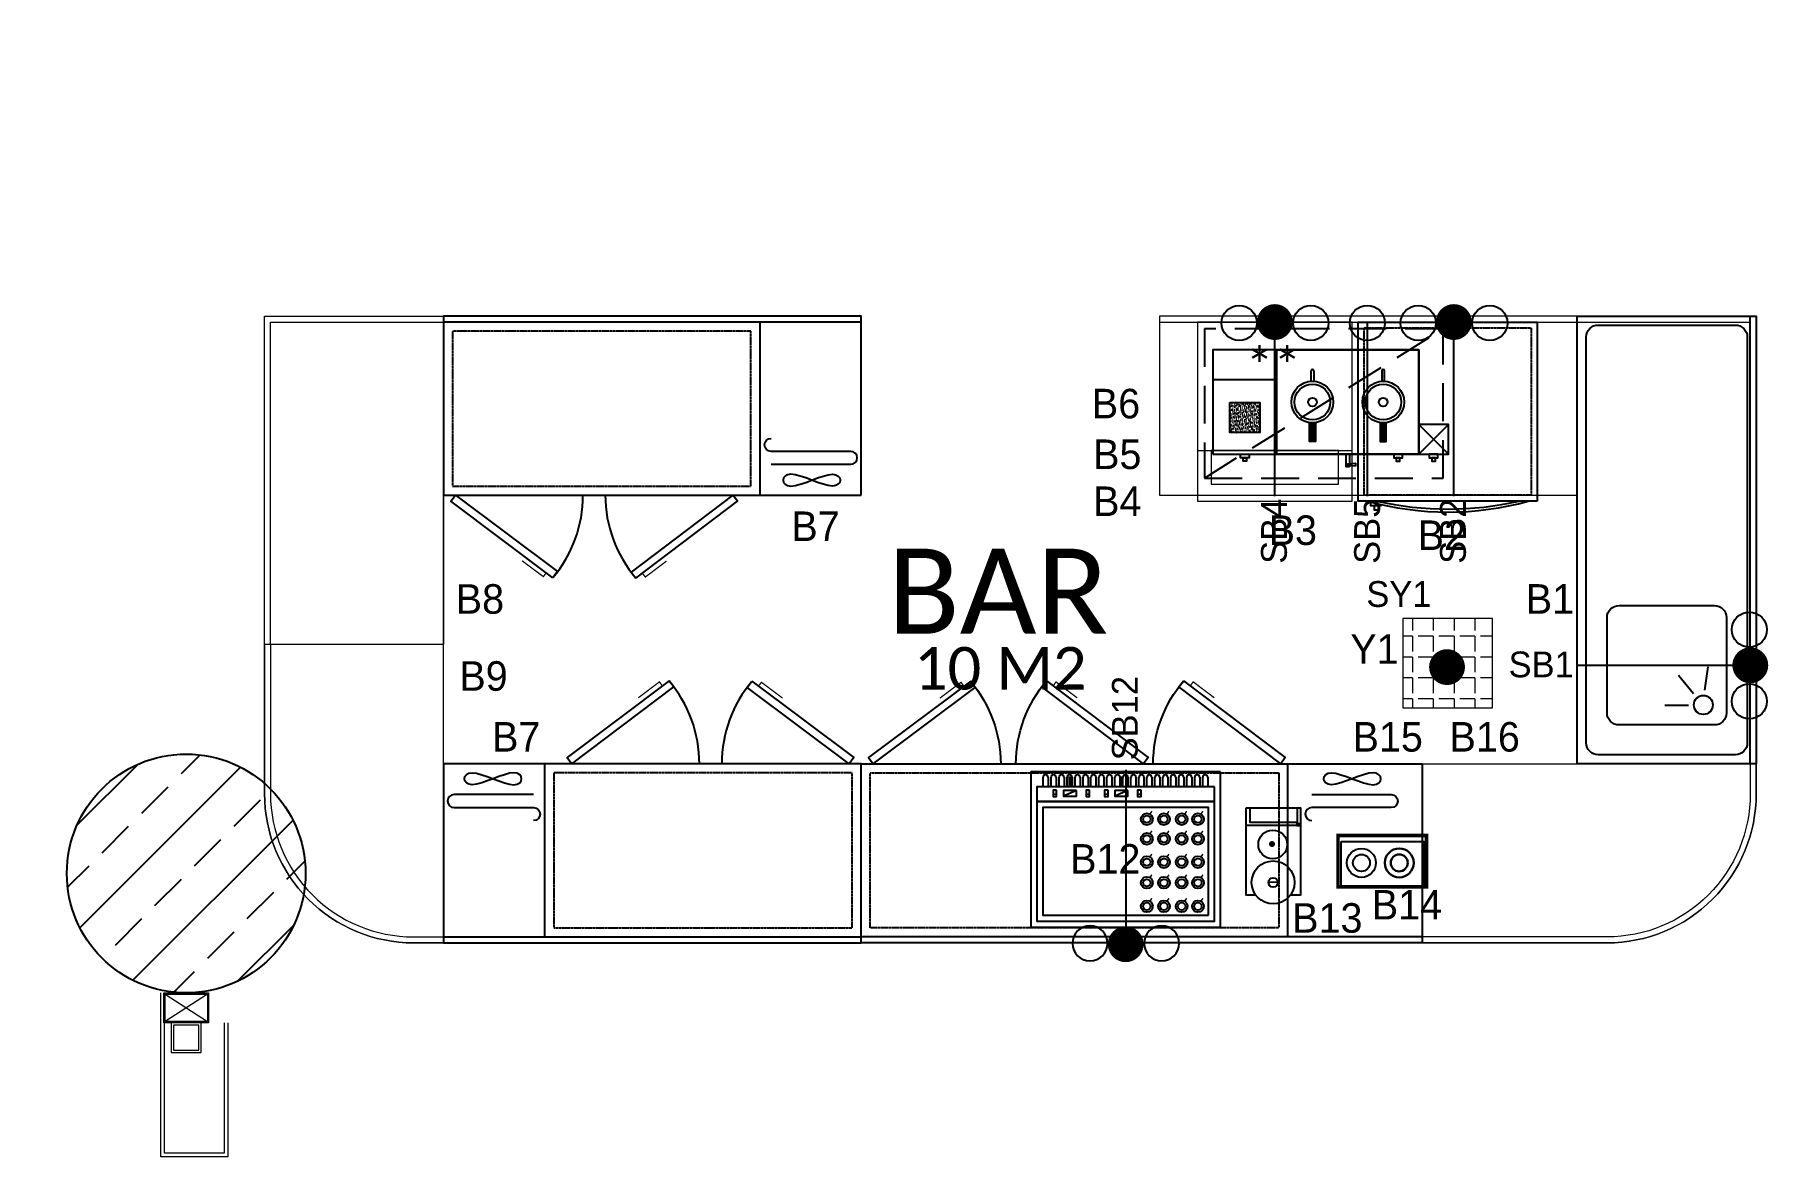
# Model space of a CAD drawing. Header units: centimetres. Extents: x -72470 to -43129, y -18750 to -16337.
# Drawn here: x -48372 to -47794, y -18261 to -17886 of the extents above; entities that cross this region are included whole.
import ezdxf

# ---------------------------------------------------------------- set-up
doc = ezdxf.new("R2010")
doc.units = ezdxf.units.CM
doc.header["$MEASUREMENT"] = 0
for name, pattern in [('DASHDOT', [25.4, 12.7, -6.35, 0, -6.35]), ('Dashed', [0.005644, 0.002822, -0.002822]), ('DUZ', [0]), ('HIDDENX2', [19.05, 12.7, -6.35])]:
    doc.linetypes.add(name, pattern=pattern)
doc.layers.get('0').update_dxf_attribs({"linetype": 'DUZ', "lineweight": 0})
for name, color, linetype in [('002 Çizgi', 7, 'Continuous'), ('11-021_500-BLOK B-str_zemin_kat$0$2DKOLON', 4, 'Continuous'), ('11-021_500-BLOK B-str_zemin_kat$0$2DTARAMA1', 253, 'Continuous'), ('Kıtc-002 Çizgi', 7, 'Continuous'), ('S2000-002 Çizgi', 7, 'Continuous'), ('S2000-019 Su Tes İşaretler', 5, 'Continuous'), ('SIH', 4, 'Continuous'), ('SU', 152, 'Continuous'), ('t_mutfakekipmans2000', 165, 'Continuous'), ('wall', 4, 'Continuous')]:
    doc.layers.add(name, color=color, linetype=linetype)
doc.layers.add('END. MUTFAK', color=210, linetype='Continuous', lineweight=30)
doc.layers.add('TEFRIS', color=30, linetype='Continuous', lineweight=9)
doc.styles.get("Standard").update_dxf_attribs({"font": 'candara.ttf'})
doc.styles.add('TAKSİM', font='GOTHIC.TTF', dxfattribs={"height": 20})
pattern_1 = [(180, (-39570.177, -20832.6994), (-1e-12, -6.985), [5.08, -1.905]), (270, (-39570.177, -20832.6994), (6.985, -1e-12), [5.08, -1.905])]
pattern_2 = [(45, (-405862.577, -192797.837), (-17.6776695, 17.6776695), []), (45, (-405844.9, -192797.837), (-17.6776695, 17.6776695), [12.5, -6.25])]

# ---------------------------------------------------------------- blocks, each defined once
blk = doc.blocks.new('A$C2E6236CE')
at = {"layer": 'Kıtc-002 Çizgi', "lineweight": 13, "elevation": 0}
for points in [[(51.92, 60), (0, 60), (0, 0), (51.92, 0)], [(47.33, 54.36), (4.59, 54.36), (4.59, 43.09), (47.33, 43.09)]]:
    blk.add_lwpolyline(points, close=True, dxfattribs=at)
blk.add_lwpolyline([(51.92, 43.09), (0, 43.09)], dxfattribs=at)
at = {"layer": 'Kıtc-002 Çizgi', "lineweight": 13}
blk.add_text('**', height=12, rotation=180, dxfattribs=at).set_placement((35.73, 20.99, 0))
blk = doc.blocks.new('188-60')
at = {"layer": '002 Çizgi', "color": 7}
blk.add_line((31.88, -108.71), (31.88, 79.29), dxfattribs=at)
for points in [[(-53.79, 42.59), (-28.17, 76.82), (-26.12, 75.29), (-51.73, 41.06)], [(-26.12, -108.71), (33.88, -108.71), (33.88, 79.29), (-26.12, 79.29)], [(-53.94, 17.23), (-28.17, -16.88), (-26.12, -15.34), (-51.89, 18.77)], [(-53.94, -28.75), (-28.17, -62.86), (-26.12, -61.32), (-51.89, -27.2)], [(-23.09, -92.27), (-22.92, -90.82), (-22.47, -89.12), (-21.83, -87.25), (-21.09, -85.3), (-20.36, -83.36), (-19.72, -81.49), (-19.26, -79.79), (-19.09, -78.33), (-19.26, -77.19), (-19.72, -76.37), (-20.36, -75.88), (-21.09, -75.72), (-21.83, -75.88), (-22.47, -76.37), (-22.92, -77.19), (-23.09, -78.33), (-22.92, -79.79), (-22.47, -81.49), (-21.83, -83.36), (-21.09, -85.3), (-20.36, -87.25), (-19.72, -89.12), (-19.26, -90.82), (-19.09, -92.27), (-19.26, -93.42), (-19.72, -94.24), (-20.36, -94.73), (-21.09, -94.89), (-21.83, -94.73), (-22.47, -94.24), (-22.92, -93.42)]]:
    blk.add_lwpolyline(points, close=True, dxfattribs=at)
at = {"layer": '002 Çizgi', "color": 7, "linetype": 'Dashed'}
blk.add_lwpolyline([(28.88, -60.71), (28.88, 76.29), (-23.12, 76.29), (-23.12, -60.71)], close=True, dxfattribs=at)
at = {"layer": '002 Çizgi', "color": 7, "const_width": 0.427}
for points in [[(-52.1, 44.85), (-53.42, 45.84), (-49.19, 51.49), (-48.11, 52.94)], [(-52.24, 14.98), (-53.56, 13.99), (-49.3, 8.35), (-48.21, 6.91)], [(-52.24, -31), (-53.56, -31.99), (-49.3, -37.63), (-48.21, -39.07)]]:
    blk.add_lwpolyline(points, dxfattribs=at)
at = {"layer": '002 Çizgi', "color": 7}
blk.add_lwpolyline([(31.88, -63.71), (-26.12, -63.71)], dxfattribs=at)
for points in [[(-15.78, -71.71), (-15.78, -98.38, 1), (-11.44, -98.38)], [(-11.44, -98.38), (-11.44, -71.71, -1), (-7.09, -71.71)]]:
    blk.add_lwpolyline(points, format="xyb", dxfattribs=at)
for centre, start, end in [((-26.12, 75.29), 229.75503, 270), ((-26.12, -15.34), 90, 130.50921), ((-26.12, -61.32), 90, 130.50921)]:
    blk.add_arc(centre, 42.75, start, end, dxfattribs=at)
blk = doc.blocks.new('A$C664B4501')
at = {"layer": 'S2000-002 Çizgi'}
for p, q in [((31.04, 6.26), (35.37, 8.18)), ((48.29, 6.26), (52.62, 8.18))]:
    blk.add_line(p, q, dxfattribs=at)
for points in [[(0, 0), (63.5, 0), (63.5, 52), (0, 52)], [(2, 10), (61.5, 10), (61.5, 50), (2, 50)], [(4, 48), (4, 12), (59.5, 12), (59.5, 48)], [(2, 5), (61.5, 5), (61.5, 10), (2, 10)], [(26.58, 6.14), (27.76, 6.14), (27.76, 8.24), (26.58, 8.24)], [(31.04, 6.26), (35.37, 6.26), (35.37, 8.18), (31.04, 8.18)], [(37.66, 6.14), (38.83, 6.14), (38.83, 8.24), (37.66, 8.24)], [(43.83, 6.14), (45.01, 6.14), (45.01, 8.24), (43.83, 8.24)], [(48.29, 6.26), (52.62, 6.26), (52.62, 8.18), (48.29, 8.18)], [(54.91, 6.14), (56.08, 6.14), (56.08, 8.24), (54.91, 8.24)]]:
    blk.add_lwpolyline(points, close=True, dxfattribs=at)
for points, const_width in [([(6.48, 43.33), (5.89, 42.38)], 0.5), ([(11.92, 43.33), (11.34, 42.38)], 0.5), ([(17.86, 43.33), (17.28, 42.38)], 0.5), ([(23.59, 43.33), (23.01, 42.38)], 0.5), ([(6.48, 35.43), (5.89, 34.49)], 0.5), ([(11.92, 35.43), (11.34, 34.49)], 0.5), ([(17.86, 35.43), (17.28, 34.49)], 0.5), ([(23.59, 35.43), (23.01, 34.49)], 0.5), ([(6.48, 28.51), (5.89, 27.56)], 0.5), ([(11.92, 28.51), (11.34, 27.56)], 0.5), ([(17.86, 28.51), (17.28, 27.56)], 0.5), ([(23.59, 28.51), (23.01, 27.56)], 0.5), ([(6.48, 20.73), (5.89, 19.78)], 0.5), ([(11.92, 20.73), (11.34, 19.78)], 0.5), ([(17.86, 20.73), (17.28, 19.78)], 0.5), ([(23.59, 20.73), (23.01, 19.78)], 0.5), ([(6.48, 14.14), (5.89, 13.19)], 0.5), ([(11.92, 14.14), (11.34, 13.19)], 0.5), ([(17.86, 14.14), (17.28, 13.19)], 0.5), ([(23.59, 14.14), (23.01, 13.19)], 0.5), ([(26.58, 7.5), (27.76, 7.5)], 0.5), ([(37.66, 7.5), (38.83, 7.5)], 0.5), ([(43.83, 7.5), (45.01, 7.5)], 0.5), ([(54.91, 7.5), (56.08, 7.5)], 0.5), ([(33.23, 5), (33.23, 1.5)], 1), ([(50.48, 5), (50.48, 1.5)], 1)]:
    blk.add_lwpolyline(points, dxfattribs=dict(at, const_width=const_width))
for points in [[(4.26, 1.85), (4.26, 5)], [(5.93, 5), (5.93, 1.85)], [(6.93, 1.85), (6.93, 5)], [(8.61, 5), (8.61, 1.85)], [(9.61, 1.85), (9.61, 5)], [(11.28, 5), (11.28, 1.85)], [(12.28, 1.85), (12.28, 5)], [(13.96, 5), (13.96, 1.85)], [(14.96, 1.85), (14.96, 5)], [(16.63, 5), (16.63, 1.85)], [(17.63, 1.85), (17.63, 5)], [(19.31, 5), (19.31, 1.85)], [(20.31, 1.85), (20.31, 5)], [(21.98, 5), (21.98, 1.85)], [(22.98, 1.85), (22.98, 5)], [(24.66, 5), (24.66, 1.85)], [(25.66, 1.85), (25.66, 5)], [(27.33, 5), (27.33, 1.85)], [(28.33, 1.85), (28.33, 5)], [(30.01, 5), (30.01, 1.85)], [(31.01, 1.85), (31.01, 5)], [(32.68, 5), (32.68, 1.85)], [(33.68, 1.85), (33.68, 5)], [(35.36, 5), (35.36, 1.85)], [(36.36, 1.85), (36.36, 5)], [(38.03, 5), (38.03, 1.85)], [(39.03, 1.85), (39.03, 5)], [(40.71, 5), (40.71, 1.85)], [(41.71, 1.85), (41.71, 5)], [(43.38, 5), (43.38, 1.85)], [(44.38, 1.85), (44.38, 5)], [(46.06, 5), (46.06, 1.85)], [(47.06, 1.85), (47.06, 5)], [(48.73, 5), (48.73, 1.85)], [(49.73, 1.85), (49.73, 5)], [(51.4, 5), (51.4, 1.85)], [(52.4, 1.85), (52.4, 5)], [(54.08, 5), (54.08, 1.85)], [(55.08, 1.85), (55.08, 5)], [(56.75, 5), (56.75, 1.85)], [(57.75, 1.85), (57.75, 5)], [(59.43, 5), (59.43, 1.85)]]:
    blk.add_lwpolyline(points, dxfattribs=at)
for centre, radius in [((7.54, 45.07), 1.98), ((7.54, 45.07), 1.24), ((12.99, 45.07), 1.98), ((12.99, 45.07), 1.24), ((18.93, 45.07), 1.98), ((18.93, 45.07), 1.24), ((24.66, 45.07), 1.98), ((24.66, 45.07), 1.24), ((7.54, 37.17), 1.98), ((7.54, 37.17), 1.24), ((12.99, 37.17), 1.98), ((12.99, 37.17), 1.24), ((18.93, 37.17), 1.98), ((18.93, 37.17), 1.24), ((24.66, 37.17), 1.98), ((24.66, 37.17), 1.24), ((7.54, 30.25), 1.98), ((7.54, 30.25), 1.24), ((12.99, 30.25), 1.98), ((12.99, 30.25), 1.24), ((18.93, 30.25), 1.98), ((18.93, 30.25), 1.24), ((24.66, 30.25), 1.98), ((24.66, 30.25), 1.24), ((7.54, 22.47), 1.98), ((7.54, 22.47), 1.24), ((12.99, 22.47), 1.98), ((12.99, 22.47), 1.24), ((18.93, 22.47), 1.98), ((18.93, 22.47), 1.24), ((24.66, 22.47), 1.98), ((24.66, 22.47), 1.24), ((7.54, 15.88), 1.98), ((12.99, 15.88), 1.98), ((18.93, 15.88), 1.98), ((24.66, 15.88), 1.98), ((7.54, 15.88), 1.24), ((12.99, 15.88), 1.24), ((18.93, 15.88), 1.24), ((24.66, 15.88), 1.24)]:
    blk.add_circle(centre, radius, dxfattribs=at)
for centre in [(5.1, 1.85), (7.77, 1.85), (10.45, 1.85), (13.12, 1.85), (15.8, 1.85), (18.47, 1.85), (21.14, 1.85), (23.82, 1.85), (26.49, 1.85), (29.17, 1.85), (31.84, 1.85), (34.52, 1.85), (37.19, 1.85), (39.87, 1.85), (42.54, 1.85), (45.22, 1.85), (47.89, 1.85), (50.57, 1.85), (53.24, 1.85), (55.92, 1.85), (58.59, 1.85)]:
    blk.add_arc(centre, 0.837, 180, 0, dxfattribs=at)
blk = doc.blocks.new('A$C1C4536AD')
at = {"layer": 'S2000-002 Çizgi'}
for points in [[(0, 29), (0, 0), (18.5, 0)], [(3.39, 29), (0, 29), (0, 26.84)], [(18.5, 26.95), (18.5, 29), (15.2, 29)], [(18.5, 0), (18.5, 29)], [(7.82, 24.81), (10.92, 24.88)], [(0, 5.79), (18.5, 5.79)], [(1.26, 0), (1.26, 4.77), (16.97, 4.77), (16.97, 0)]]:
    blk.add_lwpolyline(points, dxfattribs=at)
at = {"layer": 'S2000-002 Çizgi', "const_width": 1}
blk.add_lwpolyline([(9.18, 12.02, 1), (10.18, 12.02, 1)], format="xyb", close=True, dxfattribs=at)
at = {"layer": 'S2000-002 Çizgi'}
blk.add_lwpolyline([(0.33, 5.24), (1.35, 5.24), (1.35, 5.79), (0.33, 5.79)], close=True, dxfattribs=at)
for centre, radius in [((9.3, 24.88), 7.2), ((9.3, 24.88), 1.6), ((9.43, 12.15), 4.82)]:
    blk.add_circle(centre, radius, dxfattribs=at)
blk = doc.blocks.new('A$C047744E0')
at = {"layer": 'S2000-002 Çizgi'}
h = blk.add_hatch(dxfattribs=at)
h.set_pattern_fill('AR-SAND', color=256, scale=0.5, style=0)
h.set_pattern_definition([(37.5, (-4072.69315, -3944.5775), (-0.03149668, 0.96341188), [0, -0.76, 0, -0.85, 0, -0.8125]), (7.5, (-4072.6931, -3944.5775), (0.88488835, 1.41107303), [0, -0.41, 0, -0.685, 0, -0.2625]), (327.5, (-4073.30815, -3944.5775), (1.55707093, 0.00282953), [0, -0.25, 0, -0.9, 0, -1.175]), (317.5, (-4073.3081, -3944.5775), (1.5030633, 0.43883778), [0, -0.125, 0, -0.59, 0, -0.675])])
h.paths.add_polyline_path([(5.73, 21.57), (15.77, 21.57), (15.77, 11.53), (5.73, 11.53)])
for points in [[(34.38, 14.79, -0.072213), (32.37, 14.79), (32.37, 8.52), (34.38, 8.52)], [(56.12, 8.52), (58.13, 8.52), (58.13, 14.79, -0.072213), (56.12, 14.79)]]:
    blk.add_hatch(color=256, dxfattribs=at).paths.add_polyline_path(points)
for p, q in [((69, 14.21), (79, 4.21)), ((79, 14.21), (69, 4.21))]:
    blk.add_line(p, q, dxfattribs=at)
for points in [[(0, 4.21), (69, 4.21), (69, 39.21), (0, 39.21)], [(0, 29.21), (21.5, 29.21), (21.5, 39.21), (0, 39.21)], [(69, 4.21), (21.5, 4.21), (21.5, 39.21), (69, 39.21)], [(5.73, 21.57), (15.77, 21.57), (15.77, 11.53), (5.73, 11.53)], [(69, 4.21), (79, 4.21), (79, 14.21), (69, 14.21)], [(9.28, 4.21), (12.19, 4.21), (12.19, 3.05), (9.28, 3.05)], [(10.15, 3.05), (11.32, 3.05), (11.32, 1.88), (10.15, 1.88)], [(47.85, 0.2), (45.19, 0.41), (45.19, 1.04), (47.85, 1.25)], [(63.53, 4.21), (60.62, 4.21), (60.62, 3.05), (63.53, 3.05)], [(62.66, 3.05), (61.49, 3.05), (61.49, 1.88), (62.66, 1.88)], [(75.46, 4.21), (72.54, 4.21), (72.54, 3.05), (75.46, 3.05)], [(74.58, 3.05), (73.42, 3.05), (73.42, 1.88), (74.58, 1.88)]]:
    blk.add_lwpolyline(points, close=True, dxfattribs=at)
for points in [[(32.94, 28.7), (32.94, 32.22)], [(33.81, 32.22), (33.81, 28.7)], [(56.69, 32.22), (56.69, 28.7)], [(57.56, 28.7), (57.56, 32.22)], [(34.38, 14.79), (34.38, 8.52), (32.37, 8.52), (32.37, 14.79)], [(56.12, 14.79), (56.12, 8.52), (58.13, 8.52), (58.13, 14.79)], [(45.8, 0), (44.7, 0), (44.7, 4.21)], [(45.8, 4.21), (45.8, 1.08)], [(45.8, 0.36), (45.8, 0)]]:
    blk.add_lwpolyline(points, dxfattribs=at)
for centre, radius in [((33.37, 21.71), 7), ((33.37, 21.71), 6), ((33.37, 21.71), 1.45), ((57.12, 21.71), 7), ((57.12, 21.71), 6), ((57.12, 21.71), 1.45)]:
    blk.add_circle(centre, radius, dxfattribs=at)
for centre in [(33.37, 32.22), (57.12, 32.22)]:
    blk.add_arc(centre, 0.438, 0, 180, dxfattribs=at)
blk = doc.blocks.new('A$C14D126DE')
at = {"layer": 'S2000-002 Çizgi'}
for points in [[(3.67, 0), (3.67, 60), (63.67, 60), (63.67, 0)], [(2.21, 53.17), (2.21, 54.63), (0.75, 54.63), (0.75, 53.17)]]:
    blk.add_lwpolyline(points, close=True, dxfattribs=at)
at = {"layer": 'S2000-002 Çizgi', "linetype": 'Dashed', "ltscale": 0.5}
blk.add_lwpolyline([(5.67, 2), (5.67, 58), (61.67, 58), (61.67, 2)], close=True, dxfattribs=at)
at = {"layer": 'S2000-002 Çizgi'}
for points in [[(3.32, 55.85), (2.21, 55.85), (2.21, 52.2)], [(3.18, 52.2), (3.67, 52.2), (3.67, 55.85)]]:
    blk.add_lwpolyline(points, dxfattribs=at)
for centre, radius, start, end in [((100.61, 29.9), 100.61, 164.49408, 195.50592), ((109.49, 29.9), 108.49, 167.28187, 192.71813)]:
    blk.add_arc(centre, radius, start, end, dxfattribs=at)
blk = doc.blocks.new('A$C3EB91AFD')
at = {"layer": 'END. MUTFAK', "color": 0}
for radius in [4.84, 2.84]:
    blk.add_circle((21.13, 8.6, 0), radius, dxfattribs=at)
at = {"layer": 't_mutfakekipmans2000', "color": 0, "const_width": 1.2, "elevation": 0}
blk.add_lwpolyline([(0.6, 17.77), (30.27, 17.78), (30.27, 0.6), (0.6, 0.6)], close=True, dxfattribs=at)
at = {"layer": 't_mutfakekipmans2000', "color": 0, "elevation": 0}
blk.add_lwpolyline([(1.65, 15.77), (29.32, 15.78), (29.32, 0.6), (1.65, 0.6)], close=True, dxfattribs=at)
at = {"layer": 't_mutfakekipmans2000', "color": 0}
for radius in [4.84, 2.84]:
    blk.add_circle((8.44, 8.6, 0), radius, dxfattribs=at)
blk = doc.blocks.new('A$C3AB439AA')
at = {"layer": 'S2000-002 Çizgi'}
blk.add_line((0, 2), (140, 2), dxfattribs=at)
for points in [[(75.59, 87.82), (41.48, 62.05), (43.03, 60), (77.14, 85.77)], [(103.31, 87.67), (137.54, 62.05), (136, 60), (101.77, 85.61)], [(0, 60), (0, 0), (140, 0), (140, 60)], [(9.63, 56.97), (11.08, 56.8), (12.79, 56.35), (14.65, 55.71), (16.6, 54.97), (18.55, 54.24), (20.41, 53.6), (22.11, 53.14), (23.57, 52.97), (24.71, 53.14), (25.53, 53.6), (26.02, 54.24), (26.18, 54.97), (26.02, 55.71), (25.53, 56.35), (24.71, 56.8), (23.57, 56.97), (22.11, 56.8), (20.41, 56.35), (18.55, 55.71), (16.6, 54.97), (14.65, 54.24), (12.79, 53.6), (11.08, 53.14), (9.63, 52.97), (8.48, 53.14), (7.67, 53.6), (7.18, 54.24), (7.01, 54.97), (7.18, 55.71), (7.67, 56.35), (8.48, 56.8)]]:
    blk.add_lwpolyline(points, close=True, dxfattribs=at)
at = {"layer": 'S2000-002 Çizgi', "const_width": 0.428}
for points in [[(73.35, 86.12), (72.35, 87.44), (66.72, 83.18), (65.28, 82.09)], [(105.56, 85.98), (106.55, 87.3), (112.21, 83.07), (113.65, 81.99)]]:
    blk.add_lwpolyline(points, dxfattribs=at)
at = {"layer": 'S2000-002 Çizgi'}
blk.add_lwpolyline([(34, 2), (34, 60)], dxfattribs=at)
at = {"layer": 'S2000-002 Çizgi', "linetype": 'Dashed'}
blk.add_lwpolyline([(37, 5), (137, 5), (137, 57), (37, 57)], close=True, dxfattribs=at)
at = {"layer": 'S2000-002 Çizgi'}
for points in [[(30.19, 49.66), (3.52, 49.66, 1), (3.52, 45.32)], [(3.52, 45.32), (30.19, 45.32, -1), (30.19, 40.97)]]:
    blk.add_lwpolyline(points, format="xyb", dxfattribs=at)
for centre, start, end in [((43.03, 60), 0, 40.50921), ((136, 60), 139.75503, 180)]:
    blk.add_arc(centre, 42.75, start, end, dxfattribs=at)
blk = doc.blocks.new('A$C1CA12C8A')
at = {"layer": 'S2000-002 Çizgi'}
for p, q in [((38.95, 23.43), (33.94, 29.53)), ((42.76, 24.66), (43.87, 32.47)), ((37.29, 19.52), (29.4, 19.52))]:
    blk.add_line(p, q, dxfattribs=at)
for points in [[(0, 0), (0, 150), (60, 150), (60, 0)], [(58, 0), (58, 150), (60, 150), (60, 0)]]:
    blk.add_lwpolyline(points, close=True, dxfattribs=at)
for points in [[(3, 7), (3, 143, -0.414214), (7, 147), (53, 147, -0.414214), (57, 143), (57, 7, -0.414214), (53, 3), (7, 3, -0.414214)], [(10, 17), (10, 49, -0.414214), (14, 53), (46, 53, -0.414214), (50, 49), (50, 17, -0.414214), (46, 13), (14, 13, -0.414214)]]:
    blk.add_lwpolyline(points, format="xyb", close=True, dxfattribs=at)
blk.add_circle((42.26, 19.71), 3.19, dxfattribs=at)
blk = doc.blocks.new('A$C7E7D3E18')
at = {"layer": 'SIH', "linetype": 'Continuous', "const_width": 6}
blk.add_lwpolyline([(3, 6, 1), (9, 6, 1)], format="xyb", close=True, dxfattribs=at)
blk = doc.blocks.new('A$C6E87713E')
at = {"layer": 'S2000-019 Su Tes İşaretler'}
for centre in [(5.89, 6.3), (29.89, 6.3)]:
    blk.add_circle(centre, 5.89, dxfattribs=at)
blk.add_blockref('A$C7E7D3E18', (11.95, 0))

msp = doc.modelspace()

# ---------------------------------------------------------------- hatches: boundary and pattern name
at = {"layer": '11-021_500-BLOK B-str_zemin_kat$0$2DTARAMA1'}
h = msp.add_hatch(dxfattribs=at)
h.set_pattern_fill('ANSI33', color=256, scale=100)
h.set_pattern_definition(pattern_2)
edge = h.paths.add_edge_path()
edge.add_arc((-45801.24, -17327.07), 40, 0, 360)
edge = h.paths.add_edge_path()
edge.add_arc((-46641.24, -17327.07), 40, 0, 360)
edge = h.paths.add_edge_path()
edge.add_arc((-47481.24, -17327.07), 40, 0, 360)
edge = h.paths.add_edge_path()
edge.add_arc((-48321.24, -17327.07), 40, 0, 360)
h.paths.add_polyline_path([(-47188.77, -17161.4), (-47015.01, -17161.4), (-47015.01, -17115.45), (-47188.77, -17115.45)], flags=9)
h.paths.add_polyline_path([(-46335.56, -17161.43), (-46161.79, -17161.43), (-46161.79, -17115.45), (-46335.56, -17115.45)], flags=9)
h.paths.add_polyline_path([(-48028.77, -17161.43), (-47873.65, -17161.43), (-47873.65, -17115.45), (-48028.77, -17115.45)], flags=9)
edge = h.paths.add_edge_path()
edge.add_arc((-49161.24, -17327.07), 40, 0, 360)
edge = h.paths.add_edge_path()
edge.add_arc((-47481.24, -18167.07), 40, 0, 360)
edge = h.paths.add_edge_path()
edge.add_arc((-46641.24, -18167.07), 40, 0, 360)
edge = h.paths.add_edge_path()
edge.add_arc((-45801.24, -18167.07), 40, 0, 360)
h = msp.add_hatch(dxfattribs=at)
h.set_pattern_fill('ANSI33', color=256, scale=100)
h.set_pattern_definition(pattern_2)
edge = h.paths.add_edge_path()
edge.add_arc((-48321.24, -18167.07), 40, 0, 360)
at = {"layer": 'TEFRIS', "linetype": 'Continuous'}
h = msp.add_hatch(dxfattribs=at)
h.set_pattern_fill('ANGLE', color=0, angle=-180)
h.set_pattern_definition(pattern_1)
h.paths.add_polyline_path([(-47883.42, -18081.62), (-47913.42, -18081.62), (-47913.42, -18111.62), (-47883.42, -18111.62)])
h = msp.add_hatch(dxfattribs=at)
h.set_pattern_fill('ANGLE', color=0, angle=-180)
h.set_pattern_definition(pattern_1)
h.paths.add_polyline_path([(-47883.42, -18081.62), (-47913.42, -18081.62), (-47913.42, -18111.62), (-47883.42, -18111.62)])

# ---------------------------------------------------------------- linework, layer by layer
at = {"layer": '11-021_500-BLOK B-str_zemin_kat$0$2DKOLON', "linetype": 'Continuous'}
msp.add_circle((-48321.24, -18167.07), 40, dxfattribs=at)
at = {"layer": 'S2000-002 Çizgi', "linetype": 'HIDDENX2'}
msp.add_line((-47979.96, -18034.6), (-47899.96, -17984.6), dxfattribs=at)
msp.add_lwpolyline([(-47899.96, -17984.6), (-47979.96, -17984.6), (-47979.96, -18034.6), (-47899.96, -18034.6)], close=True, dxfattribs=at)
at = {"layer": 'S2000-019 Su Tes İşaretler'}
msp.add_circle((-47925.33, -17982.63), 5.89, dxfattribs=at)
at = {"layer": 'SU'}
for p, q in [((-47956.36, -18040.7), (-47956.36, -17982.33)), ((-47925.33, -18040.7), (-47925.33, -17982.33)), ((-47896.36, -18040.7), (-47896.36, -17982.33)), ((-47855.36, -18097.33), (-47796.99, -18097.33)), ((-48006.34, -18132.41), (-48006.34, -18190.79))]:
    msp.add_line(p, q, dxfattribs=at)
at = {"layer": 'TEFRIS', "color": 0, "linetype": 'Continuous'}
for p, q in [((-48094.99, -17980.33), (-48094.99, -18040.33)), ((-47994.99, -17980.33), (-47994.99, -18040.33)), ((-48234.99, -18040.33), (-48094.99, -18040.33)), ((-47994.99, -18040.33), (-47854.99, -18040.33))]:
    msp.add_line(p, q, dxfattribs=at)
for points in [[(-47906.99, -18190.33), (-48244.99, -18190.33, -0.414214), (-48294.99, -18140.33), (-48294.99, -17980.33), (-48094.99, -17980.33)], [(-48044.99, -18190.33), (-47844.99, -18190.33, 0.414214), (-47794.99, -18140.33), (-47794.99, -17980.33), (-47994.99, -17980.33)], [(-48292.99, -18090.33), (-48292.99, -18140.33, 0.414214), (-48244.99, -18188.33), (-48234.99, -18188.33)], [(-47796.99, -18130.33), (-47796.99, -18140.33, -0.198912), (-47811.04, -18174.27, -0.198912), (-47844.99, -18188.33), (-47906.99, -18188.33)]]:
    msp.add_lwpolyline(points, format="xyb", dxfattribs=at)
for points in [[(-48294.99, -17980.33), (-48234.99, -17980.33), (-48234.99, -18090.33), (-48294.99, -18090.33)], [(-47994.99, -17982.33), (-47854.99, -17982.33), (-47854.99, -17980.33), (-47994.99, -17980.33)], [(-47994.99, -18040.33), (-47854.99, -18040.33), (-47854.99, -17980.33), (-47994.99, -17980.33)], [(-47854.99, -17982.33), (-47796.99, -17982.33), (-47796.99, -17980.33), (-47854.99, -17980.33)], [(-47883.42, -18081.62), (-47913.42, -18081.62), (-47913.42, -18111.62), (-47883.42, -18111.62)], [(-47883.42, -18081.62), (-47913.42, -18081.62), (-47913.42, -18111.62), (-47883.42, -18111.62)], [(-48328.74, -18207.07), (-48313.74, -18207.07), (-48313.74, -18217.07), (-48328.74, -18217.07)], [(-48314.14, -18216.67), (-48328.34, -18216.67), (-48328.34, -18207.47), (-48314.14, -18207.47)], [(-48326.24, -18227.07), (-48316.24, -18227.07), (-48316.24, -18217.07), (-48326.24, -18217.07)], [(-48317.04, -18217.87), (-48325.44, -18217.87), (-48325.44, -18226.27), (-48317.04, -18226.27)]]:
    msp.add_lwpolyline(points, close=True, dxfattribs=at)
for points in [[(-48292.99, -18090.33), (-48292.99, -17982.33), (-48234.99, -17982.33)], [(-48044.99, -18130.33), (-48234.99, -18130.33), (-48234.99, -18040.33)], [(-48329.72, -18262.07), (-48329.72, -18207.07)], [(-48328.47, -18260.82), (-48328.47, -18207.07)], [(-48328.34, -18207.47), (-48314.14, -18216.67)], [(-48314.14, -18207.47), (-48328.34, -18216.67)], [(-48307.24, -18217.07), (-48307.24, -18262.07), (-48329.72, -18262.07)], [(-48308.49, -18217.07), (-48308.49, -18260.82), (-48328.47, -18260.82)]]:
    msp.add_lwpolyline(points, dxfattribs=at)
for points in [[(-48294.99, -18090.33), (-48294.99, -18140.33, 0.414214), (-48244.99, -18190.33), (-48234.99, -18190.33), (-48234.99, -18090.33)], [(-47906.99, -18130.33), (-47794.99, -18130.33), (-47794.99, -18140.33, -0.198912), (-47809.63, -18175.68, -0.198912), (-47844.99, -18190.33), (-47906.99, -18190.33)]]:
    msp.add_lwpolyline(points, format="xyb", close=True, dxfattribs=at)

# ---------------------------------------------------------------- block references
for name, p, rotation in [('A$C2E6236CE', (-47930.4, -17982.33, 0), 180), ('A$C14D126DE', (-47868.4, -18045.99), 90.00000000007388)]:
    msp.add_blockref(name, p, dxfattribs=dict(rotation=rotation))
msp.add_blockref('A$C7E7D3E18', (-47904.64, -18103.94))
at = {"layer": 'S2000-002 Çizgi'}
for name, p in [('A$C047744E0', (-47977.13, -18030.84)), ('A$C3EB91AFD', (-47935.77, -18172.14, 0))]:
    msp.add_blockref(name, p, dxfattribs=at)
at = {"layer": 'S2000-002 Çizgi', "xscale": -1, "rotation": 90}
msp.add_blockref('188-60', (-48015.7, -18156.45), dxfattribs=at)
at = {"layer": 'S2000-002 Çizgi', "rotation": 180}
for name, p in [('A$C664B4501', (-47974.59, -18133.02)), ('A$C1C4536AD', (-47947.62, -18145.21))]:
    msp.add_blockref(name, p, dxfattribs=at)
at = {"layer": 'TEFRIS', "color": 0, "linetype": 'Continuous', "rotation": 180}
msp.add_blockref('A$C3AB439AA', (-48094.99, -17980.33), dxfattribs=at)
at = {"layer": 'TEFRIS', "color": 0, "linetype": 'Continuous'}
for name, p in [('A$C1CA12C8A', (-47854.99, -18130.33)), ('A$C3AB439AA', (-48234.99, -18190.33))]:
    msp.add_blockref(name, p, dxfattribs=at)
at = {"layer": 'wall', "color": 0, "linetype": 'DASHDOT'}
for p, rotation in [((-47938.41, -17976.33), 180), ((-47878.41, -17976.33), 180), ((-47790.99, -18115.28), 89.99999999999999)]:
    msp.add_blockref('A$C6E87713E', p, dxfattribs=dict(at, rotation=rotation))
at = {"layer": 'wall', "color": 0, "linetype": 'DASHDOT', "xscale": -1}
msp.add_blockref('A$C6E87713E', (-47988.39, -18196.79), dxfattribs=at)

# ---------------------------------------------------------------- texts
at = {"style": 'TAKSİM'}
for s, p in [('B6', (-48017.69, -18014.6, 0)), ('B5', (-48017.26, -18031.58, 0)), ('B4', (-48017.26, -18047.32, 0)), ('B7', (-48118.39, -18055.7, 0)), ('B3', (-47958.43, -18057.02, 0)), ('B2', (-47908.49, -18058.7, 0)), ('B8', (-48230.89, -18080.06, 0)), ('B1', (-47872.24, -18080.05, 0)), ('Y1', (-47931.06, -18096.84, 0)), ('B9', (-48229.68, -18105.87, 0)), ('B7', (-48218.71, -18126.25, 0)), ('B15', (-47930.29, -18126.25, 0)), ('B16', (-47897.79, -18126.25, 0)), ('B12', (-48024.96, -18167.15, 0)), ('B14', (-47923.85, -18182.5, 0)), ('B13', (-47950.54, -18186.93, 0))]:
    msp.add_text(s, height=9.9, dxfattribs=at).set_placement(p)
at = {"layer": 'SU', "style": 'TAKSİM'}
for s, p in [('SB4', (-47952.33, -18063.34)), ('SB5', (-47921.13, -18063.34)), ('SB2', (-47892.33, -18063.34)), ('SB12', (-48002.31, -18129.18))]:
    msp.add_text(s, height=8.64, rotation=90, dxfattribs=at).set_placement(p)
for s, p in [('SY1', (-47925.68, -18077.77)), ('SB1', (-47878, -18101.36))]:
    msp.add_text(s, height=8.64, dxfattribs=at).set_placement(p)
at = {"layer": 'TEFRIS', "color": 0, "linetype": 'Continuous', "attachment_point": 1}
for s, width, insert, char_height in [('BAR', 559, (-48086.16, -18058.25), 28.529), ('10 M2  ', 194, (-48077.29, -18091.2), 14.264)]:
    msp.add_mtext_dynamic_manual_height_columns(s, width=width, gutter_width=570.58, heights=[0], dxfattribs=dict(at, insert=insert, char_height=char_height))

doc.saveas('drawing.dxf')
